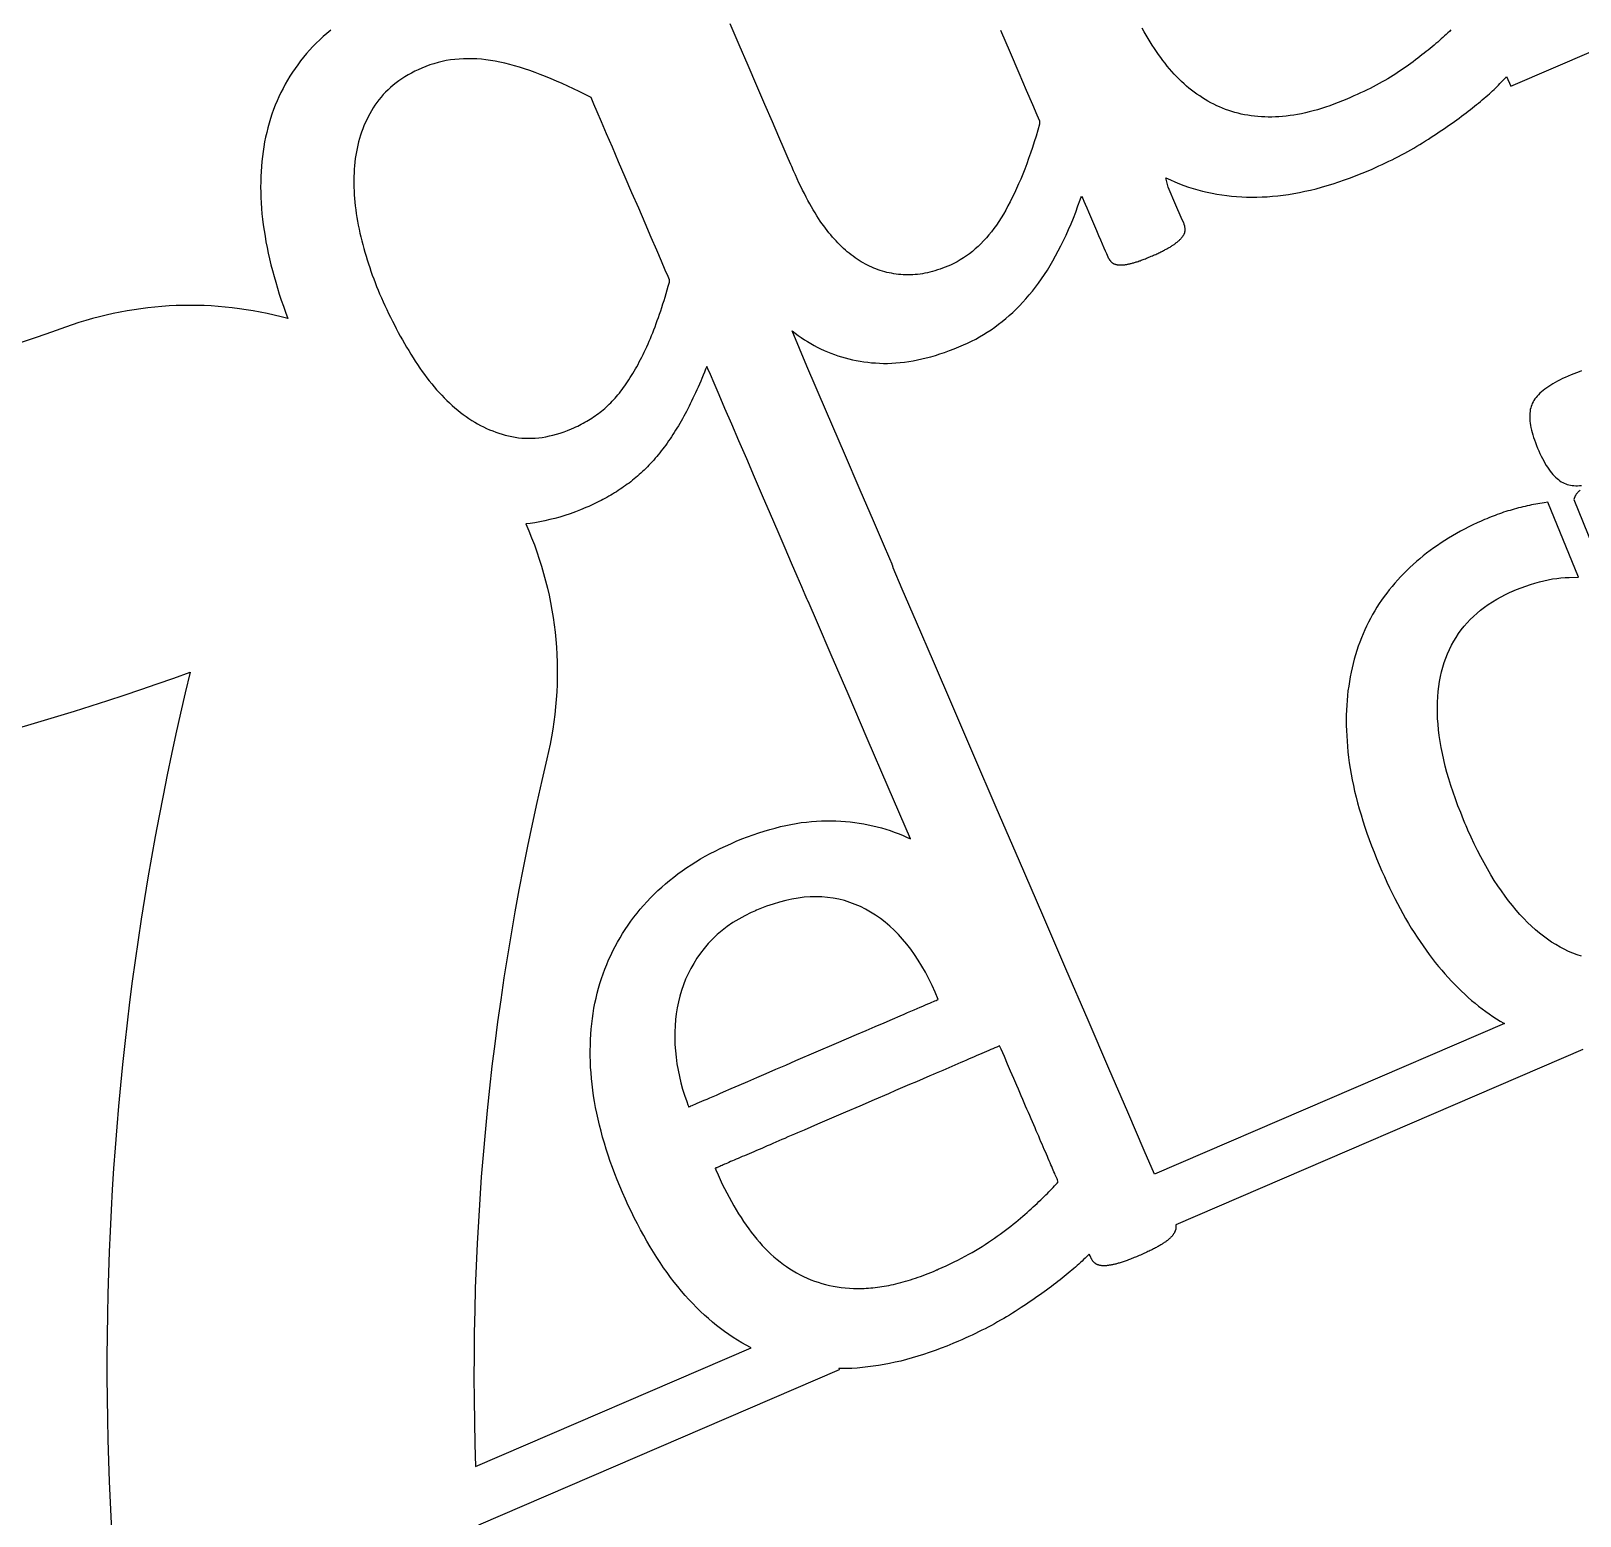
# Model space of a CAD drawing. Header units: millimetres. Extents: x 47 to 159, y 49 to 299.
# Drawn here: x 79.03 to 94.85, y 251.17 to 266.35 of the extents above; entities that cross this region are included whole.
import ezdxf

# ---------------------------------------------------------------- set-up
doc = ezdxf.new("R2010")
doc.units = ezdxf.units.MM

# ---------------------------------------------------------------- blocks, each defined once
blk = doc.blocks.new('angel 01')
for points in [[(-10.791, 249.609, 0.135734), (-52.014, 225.207, 0.13103), (-57.97, 215.669, 0.288509), (-57.025, 211.107, 0.16256), (-53.173, 209.4, 0.102544), (-42.01, 210.994, 0.114246), (-42.156, 197.425, 0.200233), (-30.308, 175.62, 0.04769), (-21.444, 171.117, 0.009521)], [(-40.574, 217.554), (-40.613, 217.522), (-40.65, 217.49), (-40.686, 217.456), (-40.722, 217.422), (-40.756, 217.388), (-40.789, 217.352), (-40.821, 217.316), (-40.852, 217.279), (-40.881, 217.241), (-40.91, 217.203), (-40.938, 217.164), (-40.965, 217.125), (-40.99, 217.085), (-41.015, 217.044), (-41.038, 217.003), (-41.061, 216.961), (-41.082, 216.919), (-41.103, 216.876), (-41.122, 216.832), (-41.14, 216.788), (-41.157, 216.744), (-41.174, 216.698), (-41.189, 216.652), (-41.203, 216.606), (-41.216, 216.559), (-41.228, 216.511), (-41.239, 216.463), (-41.249, 216.414), (-41.257, 216.365), (-41.265, 216.315), (-41.272, 216.265), (-41.277, 216.214), (-41.282, 216.163), (-41.286, 216.111), (-41.288, 216.059), (-41.289, 216.006), (-41.29, 215.953), (-41.289, 215.899), (-41.287, 215.845), (-41.285, 215.79), (-41.281, 215.735), (-41.276, 215.679), (-41.27, 215.623), (-41.263, 215.567), (-41.255, 215.509), (-41.245, 215.452), (-41.235, 215.394), (-41.224, 215.336), (-41.212, 215.277), (-41.199, 215.218), (-41.185, 215.159), (-41.17, 215.1), (-41.153, 215.04), (-41.136, 214.98), (-41.118, 214.919), (-41.099, 214.858), (-41.079, 214.797), (-41.057, 214.735), (-41.035, 214.673), (-41.012, 214.611), (-41.011, 214.608, 0.155205), (-43.283, 214.521, -0.101803), (-52.868, 213.139, -0.144311)], [(-27.784, 207.141), (-31.942, 205.349), (-31.941, 205.346), (-31.941, 205.342), (-31.94, 205.338), (-31.94, 205.333), (-31.94, 205.329), (-31.94, 205.325), (-31.94, 205.321), (-31.94, 205.317), (-31.941, 205.313), (-31.941, 205.309), (-31.942, 205.305), (-31.943, 205.301), (-31.944, 205.297), (-31.945, 205.293), (-31.947, 205.289), (-31.948, 205.285), (-31.95, 205.281), (-31.952, 205.276), (-31.954, 205.272), (-31.956, 205.268), (-31.958, 205.264), (-31.961, 205.26), (-31.964, 205.256), (-31.967, 205.251), (-31.97, 205.247), (-31.973, 205.243), (-31.976, 205.239), (-31.98, 205.234), (-31.984, 205.23), (-31.988, 205.226), (-31.992, 205.221), (-31.996, 205.217), (-32, 205.213), (-32.005, 205.208), (-32.01, 205.204), (-32.015, 205.199), (-32.021, 205.195), (-32.027, 205.19), (-32.033, 205.185), (-32.039, 205.181), (-32.045, 205.176), (-32.052, 205.171), (-32.059, 205.167), (-32.066, 205.162), (-32.073, 205.157), (-32.081, 205.152), (-32.088, 205.147), (-32.096, 205.143), (-32.105, 205.138), (-32.113, 205.133), (-32.122, 205.128), (-32.131, 205.123), (-32.14, 205.118), (-32.15, 205.112), (-32.16, 205.107), (-32.17, 205.102), (-32.181, 205.097), (-32.192, 205.091), (-32.203, 205.086), (-32.214, 205.08), (-32.226, 205.075), (-32.238, 205.069), (-32.25, 205.063), (-32.263, 205.058), (-32.276, 205.052), (-32.289, 205.046), (-32.302, 205.04), (-32.316, 205.034), (-32.329, 205.029), (-32.342, 205.023), (-32.355, 205.018), (-32.367, 205.013), (-32.379, 205.008), (-32.391, 205.003), (-32.403, 204.998), (-32.415, 204.994), (-32.426, 204.99), (-32.438, 204.985), (-32.449, 204.981), (-32.46, 204.978), (-32.47, 204.974), (-32.481, 204.97), (-32.491, 204.967), (-32.501, 204.964), (-32.51, 204.961), (-32.52, 204.958), (-32.529, 204.955), (-32.539, 204.953), (-32.548, 204.95), (-32.556, 204.948), (-32.565, 204.946), (-32.574, 204.944), (-32.582, 204.942), (-32.59, 204.94), (-32.598, 204.938), (-32.606, 204.937), (-32.614, 204.936), (-32.621, 204.935), (-32.629, 204.933), (-32.636, 204.933), (-32.643, 204.932), (-32.65, 204.931), (-32.656, 204.931), (-32.663, 204.93), (-32.669, 204.93), (-32.675, 204.93), (-32.681, 204.93), (-32.687, 204.931), (-32.693, 204.931), (-32.699, 204.931), (-32.704, 204.932), (-32.709, 204.933), (-32.714, 204.933), (-32.719, 204.934), (-32.724, 204.935), (-32.729, 204.937), (-32.733, 204.938), (-32.737, 204.939), (-32.741, 204.941), (-32.745, 204.942), (-32.749, 204.944), (-32.753, 204.946), (-32.756, 204.948), (-32.759, 204.95), (-32.763, 204.953), (-32.766, 204.955), (-32.769, 204.957), (-32.772, 204.96), (-32.775, 204.963), (-32.778, 204.966), (-32.781, 204.969), (-32.783, 204.972), (-32.786, 204.975), (-32.789, 204.978), (-32.791, 204.982), (-32.794, 204.985), (-32.796, 204.989), (-32.798, 204.993), (-32.8, 204.997), (-32.803, 205.001), (-32.805, 205.005), (-32.807, 205.009), (-32.808, 205.013), (-32.816, 205.03), (-32.826, 205.05), (-32.84, 205.036), (-32.854, 205.022), (-32.869, 205.008), (-32.884, 204.993), (-32.899, 204.978), (-32.916, 204.963), (-32.932, 204.948), (-32.949, 204.933), (-32.967, 204.917), (-32.985, 204.902), (-33.003, 204.886), (-33.022, 204.87), (-33.041, 204.853), (-33.061, 204.837), (-33.082, 204.82), (-33.103, 204.803), (-33.124, 204.786), (-33.146, 204.769), (-33.168, 204.752), (-33.19, 204.735), (-33.213, 204.717), (-33.237, 204.7), (-33.261, 204.682), (-33.285, 204.665), (-33.31, 204.647), (-33.335, 204.629), (-33.361, 204.611), (-33.387, 204.593), (-33.413, 204.575), (-33.44, 204.557), (-33.467, 204.538), (-33.495, 204.52), (-33.523, 204.502), (-33.552, 204.483), (-33.581, 204.464), (-33.61, 204.446), (-33.64, 204.427), (-33.67, 204.409), (-33.7, 204.391), (-33.731, 204.373), (-33.762, 204.356), (-33.794, 204.338), (-33.825, 204.321), (-33.858, 204.304), (-33.89, 204.287), (-33.923, 204.271), (-33.956, 204.254), (-33.989, 204.238), (-34.023, 204.222), (-34.057, 204.206), (-34.092, 204.19), (-34.127, 204.174), (-34.162, 204.159), (-34.219, 204.135), (-34.279, 204.11), (-34.34, 204.087), (-34.4, 204.064), (-34.46, 204.043), (-34.519, 204.024), (-34.577, 204.005), (-34.636, 203.988), (-34.694, 203.972), (-34.751, 203.957), (-34.808, 203.944), (-34.865, 203.932), (-34.921, 203.921), (-34.977, 203.911), (-35.033, 203.903), (-35.088, 203.896), (-35.142, 203.89), (-35.196, 203.885), (-35.25, 203.882), (-35.304, 203.88), (-35.357, 203.879), (-35.384, 203.879), (-35.379, 203.868), (-39.066, 202.28, 0.042167)]]:
    blk.add_lwpolyline(points, format="xyb")
for points in [[(-29.132, 217.558), (-29.147, 217.543), (-29.163, 217.528), (-29.179, 217.513), (-29.196, 217.498), (-29.213, 217.482), (-29.23, 217.466), (-29.248, 217.45), (-29.266, 217.434), (-29.285, 217.418), (-29.304, 217.402), (-29.323, 217.385), (-29.343, 217.369), (-29.363, 217.352), (-29.384, 217.336), (-29.405, 217.319), (-29.427, 217.302), (-29.449, 217.285), (-29.471, 217.268), (-29.494, 217.251), (-29.517, 217.233), (-29.541, 217.216), (-29.565, 217.199), (-29.59, 217.181), (-29.615, 217.163), (-29.64, 217.146), (-29.666, 217.129), (-29.693, 217.111), (-29.72, 217.094), (-29.748, 217.077), (-29.776, 217.06), (-29.805, 217.043), (-29.834, 217.027), (-29.864, 217.01), (-29.894, 216.994), (-29.925, 216.977), (-29.956, 216.961), (-29.988, 216.945), (-30.021, 216.929), (-30.054, 216.914), (-30.088, 216.898), (-30.122, 216.883), (-30.156, 216.867), (-30.194, 216.851), (-30.239, 216.832), (-30.283, 216.815), (-30.326, 216.798), (-30.369, 216.783), (-30.412, 216.768), (-30.454, 216.755), (-30.496, 216.742), (-30.537, 216.73), (-30.578, 216.72), (-30.618, 216.71), (-30.658, 216.702), (-30.697, 216.694), (-30.736, 216.687), (-30.775, 216.682), (-30.813, 216.677), (-30.851, 216.673), (-30.888, 216.67), (-30.925, 216.669), (-30.961, 216.668), (-30.998, 216.668), (-31.033, 216.669), (-31.068, 216.671), (-31.103, 216.673), (-31.138, 216.677), (-31.172, 216.681), (-31.206, 216.686), (-31.24, 216.692), (-31.273, 216.699), (-31.305, 216.707), (-31.338, 216.715), (-31.37, 216.725), (-31.401, 216.735), (-31.433, 216.746), (-31.464, 216.758), (-31.494, 216.771), (-31.524, 216.784), (-31.554, 216.799), (-31.584, 216.814), (-31.613, 216.83), (-31.642, 216.847), (-31.67, 216.864), (-31.698, 216.883), (-31.726, 216.902), (-31.753, 216.921), (-31.78, 216.942), (-31.807, 216.963), (-31.833, 216.985), (-31.858, 217.008), (-31.884, 217.032), (-31.909, 217.056), (-31.934, 217.081), (-31.958, 217.107), (-31.982, 217.133), (-32.005, 217.16), (-32.029, 217.188), (-32.051, 217.217), (-32.074, 217.246), (-32.096, 217.276), (-32.118, 217.307), (-32.14, 217.338), (-32.161, 217.37), (-32.182, 217.403), (-32.203, 217.436), (-32.224, 217.47), (-32.244, 217.505), (-32.265, 217.54), (-32.285, 217.575)], [(-33.733, 217.556), (-33.635, 217.328), (-33.546, 217.121), (-33.469, 216.942), (-33.406, 216.796), (-33.36, 216.69), (-33.333, 216.628), (-33.333, 216.596), (-33.351, 216.534), (-33.369, 216.474), (-33.388, 216.414), (-33.407, 216.356), (-33.426, 216.299), (-33.445, 216.244), (-33.465, 216.189), (-33.485, 216.136), (-33.505, 216.085), (-33.526, 216.034), (-33.547, 215.985), (-33.568, 215.937), (-33.59, 215.891), (-33.612, 215.845), (-33.634, 215.801), (-33.657, 215.759), (-33.679, 215.717), (-33.702, 215.677), (-33.726, 215.638), (-33.75, 215.601), (-33.774, 215.564), (-33.799, 215.529), (-33.825, 215.496), (-33.851, 215.463), (-33.877, 215.432), (-33.905, 215.402), (-33.932, 215.373), (-33.961, 215.346), (-33.99, 215.32), (-34.019, 215.295), (-34.049, 215.271), (-34.08, 215.249), (-34.111, 215.228), (-34.143, 215.208), (-34.175, 215.19), (-34.208, 215.172), (-34.242, 215.156), (-34.272, 215.143), (-34.298, 215.133), (-34.324, 215.123), (-34.35, 215.113), (-34.376, 215.105), (-34.402, 215.097), (-34.428, 215.089), (-34.453, 215.083), (-34.479, 215.077), (-34.504, 215.072), (-34.529, 215.067), (-34.554, 215.064), (-34.579, 215.06), (-34.604, 215.058), (-34.629, 215.056), (-34.653, 215.055), (-34.678, 215.055), (-34.702, 215.055), (-34.727, 215.056), (-34.751, 215.058), (-34.775, 215.06), (-34.798, 215.063), (-34.822, 215.067), (-34.845, 215.071), (-34.869, 215.075), (-34.892, 215.081), (-34.915, 215.086), (-34.937, 215.093), (-34.96, 215.1), (-34.982, 215.107), (-35.005, 215.116), (-35.027, 215.124), (-35.048, 215.134), (-35.07, 215.144), (-35.092, 215.154), (-35.113, 215.166), (-35.134, 215.177), (-35.155, 215.19), (-35.176, 215.203), (-35.196, 215.216), (-35.217, 215.23), (-35.237, 215.245), (-35.257, 215.26), (-35.277, 215.276), (-35.297, 215.292), (-35.317, 215.309), (-35.336, 215.326), (-35.355, 215.344), (-35.375, 215.363), (-35.393, 215.382), (-35.412, 215.402), (-35.431, 215.422), (-35.449, 215.442), (-35.467, 215.464), (-35.485, 215.486), (-35.503, 215.508), (-35.521, 215.531), (-35.538, 215.555), (-35.556, 215.58), (-35.574, 215.605), (-35.592, 215.632), (-35.609, 215.66), (-35.627, 215.689), (-35.645, 215.719), (-35.663, 215.75), (-35.681, 215.782), (-35.699, 215.816), (-35.717, 215.85), (-35.736, 215.885), (-35.754, 215.922), (-35.772, 215.959), (-35.791, 215.997), (-35.809, 216.037), (-35.828, 216.078), (-35.846, 216.119), (-35.865, 216.162), (-35.875, 216.184), (-35.9, 216.243), (-35.941, 216.338), (-35.996, 216.465), (-36.062, 216.619), (-36.138, 216.795), (-36.221, 216.988), (-36.309, 217.193), (-36.401, 217.406), (-36.494, 217.622)], [(-27.798, 208.092), (-27.843, 208.107), (-27.887, 208.124), (-27.931, 208.143), (-27.974, 208.164), (-28.017, 208.187), (-28.06, 208.212), (-28.103, 208.238), (-28.145, 208.267), (-28.186, 208.298), (-28.228, 208.33), (-28.268, 208.364), (-28.309, 208.401), (-28.349, 208.439), (-28.388, 208.479), (-28.427, 208.521), (-28.466, 208.565), (-28.504, 208.611), (-28.542, 208.658), (-28.579, 208.708), (-28.616, 208.76), (-28.653, 208.813), (-28.689, 208.868), (-28.724, 208.926), (-28.759, 208.985), (-28.793, 209.047), (-28.827, 209.11), (-28.861, 209.175), (-28.894, 209.242), (-28.926, 209.311), (-28.958, 209.382), (-28.974, 209.418), (-28.975, 209.421), (-28.976, 209.424), (-28.98, 209.433), (-28.988, 209.452), (-29.003, 209.488), (-29.032, 209.56), (-29.06, 209.63), (-29.086, 209.7), (-29.11, 209.769), (-29.132, 209.837), (-29.153, 209.904), (-29.172, 209.97), (-29.189, 210.035), (-29.205, 210.099), (-29.219, 210.163), (-29.231, 210.225), (-29.241, 210.286), (-29.25, 210.347), (-29.258, 210.406), (-29.263, 210.465), (-29.267, 210.523), (-29.269, 210.579), (-29.27, 210.635), (-29.269, 210.69), (-29.266, 210.744), (-29.261, 210.797), (-29.255, 210.849), (-29.247, 210.9), (-29.238, 210.95), (-29.227, 210.999), (-29.214, 211.047), (-29.199, 211.094), (-29.183, 211.14), (-29.166, 211.184), (-29.146, 211.228), (-29.125, 211.27), (-29.103, 211.311), (-29.079, 211.351), (-29.053, 211.39), (-29.026, 211.427), (-28.997, 211.464), (-28.967, 211.499), (-28.934, 211.533), (-28.901, 211.566), (-28.865, 211.598), (-28.828, 211.629), (-28.79, 211.659), (-28.75, 211.687), (-28.708, 211.715), (-28.664, 211.741), (-28.619, 211.766), (-28.573, 211.79), (-28.525, 211.812), (-28.5, 211.823), (-28.497, 211.825), (-28.495, 211.825), (-28.492, 211.827), (-28.486, 211.829), (-28.462, 211.839), (-28.414, 211.858), (-28.366, 211.876), (-28.32, 211.892), (-28.273, 211.906), (-28.228, 211.919), (-28.183, 211.93), (-28.138, 211.94), (-28.094, 211.948), (-28.05, 211.954), (-28.008, 211.959), (-27.965, 211.962), (-27.923, 211.964), (-27.829, 211.966), (-28.141, 212.733), (-28.18, 212.727), (-28.201, 212.723), (-28.222, 212.72), (-28.244, 212.716), (-28.265, 212.712), (-28.287, 212.708), (-28.309, 212.704), (-28.33, 212.699), (-28.352, 212.694), (-28.374, 212.69), (-28.396, 212.684), (-28.418, 212.679), (-28.44, 212.674), (-28.462, 212.668), (-28.484, 212.662), (-28.505, 212.656), (-28.527, 212.649), (-28.549, 212.643), (-28.571, 212.636), (-28.593, 212.629), (-28.614, 212.621), (-28.636, 212.614), (-28.658, 212.606), (-28.679, 212.598), (-28.701, 212.59), (-28.722, 212.582), (-28.744, 212.573), (-28.765, 212.564), (-28.787, 212.555), (-28.821, 212.54), (-28.864, 212.521), (-28.908, 212.5), (-28.95, 212.479), (-28.992, 212.458), (-29.034, 212.436), (-29.075, 212.413), (-29.115, 212.39), (-29.155, 212.366), (-29.194, 212.342), (-29.232, 212.317), (-29.27, 212.291), (-29.307, 212.265), (-29.344, 212.238), (-29.38, 212.211), (-29.415, 212.183), (-29.45, 212.154), (-29.484, 212.125), (-29.517, 212.096), (-29.55, 212.066), (-29.582, 212.035), (-29.614, 212.003), (-29.645, 211.971), (-29.675, 211.939), (-29.704, 211.906), (-29.733, 211.872), (-29.761, 211.838), (-29.787, 211.804), (-29.813, 211.768), (-29.839, 211.733), (-29.863, 211.696), (-29.887, 211.659), (-29.91, 211.622), (-29.932, 211.584), (-29.953, 211.545), (-29.973, 211.506), (-29.993, 211.467), (-30.011, 211.427), (-30.029, 211.386), (-30.046, 211.345), (-30.063, 211.303), (-30.078, 211.26), (-30.093, 211.217), (-30.107, 211.174), (-30.119, 211.13), (-30.131, 211.085), (-30.142, 211.04), (-30.152, 210.994), (-30.161, 210.947), (-30.169, 210.9), (-30.176, 210.853), (-30.183, 210.805), (-30.188, 210.756), (-30.192, 210.707), (-30.196, 210.657), (-30.198, 210.606), (-30.2, 210.555), (-30.2, 210.503), (-30.2, 210.451), (-30.199, 210.398), (-30.196, 210.345), (-30.193, 210.291), (-30.189, 210.236), (-30.184, 210.181), (-30.178, 210.125), (-30.17, 210.069), (-30.161, 210.012), (-30.152, 209.955), (-30.141, 209.897), (-30.128, 209.838), (-30.115, 209.779), (-30.1, 209.719), (-30.085, 209.659), (-30.068, 209.598), (-30.05, 209.537), (-30.031, 209.475), (-30.01, 209.413), (-29.989, 209.35), (-29.966, 209.286), (-29.942, 209.222), (-29.917, 209.157), (-29.891, 209.092), (-29.863, 209.026), (-29.836, 208.963), (-29.811, 208.906), (-29.785, 208.849), (-29.759, 208.793), (-29.732, 208.738), (-29.705, 208.684), (-29.678, 208.632), (-29.65, 208.58), (-29.622, 208.529), (-29.594, 208.478), (-29.565, 208.429), (-29.536, 208.381), (-29.506, 208.334), (-29.477, 208.287), (-29.447, 208.242), (-29.416, 208.198), (-29.385, 208.154), (-29.354, 208.111), (-29.322, 208.07), (-29.291, 208.029), (-29.258, 207.989), (-29.226, 207.95), (-29.193, 207.912), (-29.16, 207.875), (-29.126, 207.839), (-29.093, 207.804), (-29.059, 207.77), (-29.024, 207.737), (-28.99, 207.704), (-28.955, 207.673), (-28.92, 207.642), (-28.884, 207.613), (-28.849, 207.584), (-28.813, 207.556), (-28.776, 207.529), (-28.74, 207.503), (-28.703, 207.478), (-28.666, 207.454), (-28.628, 207.431), (-28.59, 207.409), (-28.584, 207.406), (-32.16, 205.865), (-32.265, 206.109), (-32.433, 206.499), (-32.626, 206.946), (-32.838, 207.439), (-33.065, 207.965), (-33.3, 208.511), (-33.539, 209.065), (-33.775, 209.614), (-34.004, 210.145), (-34.22, 210.646), (-34.418, 211.105), (-34.591, 211.508), (-34.736, 211.844), (-34.829, 212.06), (-34.829, 212.063), (-34.83, 212.068), (-34.831, 212.072), (-34.832, 212.077), (-34.833, 212.081), (-34.835, 212.085), (-34.836, 212.09), (-34.838, 212.094), (-34.84, 212.098), (-34.863, 212.152), (-34.928, 212.304), (-35.031, 212.542), (-35.165, 212.854), (-35.327, 213.23), (-35.511, 213.657), (-35.712, 214.124), (-35.862, 214.483), (-35.831, 214.459), (-35.8, 214.437), (-35.768, 214.415), (-35.736, 214.393), (-35.704, 214.373), (-35.671, 214.353), (-35.637, 214.335), (-35.604, 214.317), (-35.57, 214.3), (-35.535, 214.283), (-35.5, 214.268), (-35.465, 214.254), (-35.429, 214.241), (-35.393, 214.228), (-35.356, 214.217), (-35.319, 214.206), (-35.282, 214.196), (-35.244, 214.188), (-35.206, 214.18), (-35.167, 214.173), (-35.128, 214.167), (-35.089, 214.162), (-35.049, 214.158), (-35.009, 214.155), (-34.968, 214.152), (-34.927, 214.151), (-34.885, 214.151), (-34.843, 214.152), (-34.801, 214.155), (-34.758, 214.159), (-34.714, 214.164), (-34.67, 214.17), (-34.626, 214.177), (-34.581, 214.186), (-34.536, 214.196), (-34.49, 214.207), (-34.444, 214.219), (-34.398, 214.233), (-34.351, 214.247), (-34.303, 214.263), (-34.255, 214.281), (-34.207, 214.299), (-34.158, 214.319), (-34.11, 214.339), (-34.068, 214.358), (-34.027, 214.378), (-33.986, 214.399), (-33.946, 214.422), (-33.906, 214.445), (-33.867, 214.47), (-33.828, 214.495), (-33.79, 214.522), (-33.752, 214.55), (-33.715, 214.579), (-33.679, 214.609), (-33.643, 214.64), (-33.608, 214.672), (-33.573, 214.706), (-33.539, 214.74), (-33.505, 214.776), (-33.472, 214.812), (-33.439, 214.85), (-33.407, 214.889), (-33.376, 214.929), (-33.344, 214.971), (-33.314, 215.014), (-33.284, 215.058), (-33.254, 215.104), (-33.225, 215.151), (-33.197, 215.2), (-33.169, 215.249), (-33.142, 215.3), (-33.115, 215.353), (-33.088, 215.407), (-33.063, 215.462), (-33.037, 215.519), (-33.012, 215.577), (-32.988, 215.636), (-32.964, 215.697), (-32.941, 215.759), (-32.918, 215.822), (-32.904, 215.861), (-32.9, 215.852), (-32.893, 215.835), (-32.882, 215.809), (-32.868, 215.777), (-32.852, 215.74), (-32.834, 215.698), (-32.814, 215.652), (-32.794, 215.605), (-32.773, 215.556), (-32.752, 215.507), (-32.731, 215.459), (-32.711, 215.413), (-32.693, 215.371), (-32.677, 215.333), (-32.663, 215.3), (-32.651, 215.274), (-32.643, 215.255), (-32.639, 215.245), (-32.637, 215.242), (-32.635, 215.237), (-32.633, 215.233), (-32.631, 215.229), (-32.629, 215.225), (-32.627, 215.221), (-32.625, 215.218), (-32.623, 215.214), (-32.62, 215.211), (-32.618, 215.207), (-32.615, 215.204), (-32.613, 215.201), (-32.61, 215.198), (-32.608, 215.195), (-32.605, 215.192), (-32.602, 215.189), (-32.6, 215.186), (-32.597, 215.184), (-32.594, 215.181), (-32.591, 215.179), (-32.588, 215.177), (-32.584, 215.175), (-32.581, 215.173), (-32.578, 215.171), (-32.574, 215.169), (-32.57, 215.168), (-32.566, 215.166), (-32.562, 215.165), (-32.558, 215.163), (-32.553, 215.162), (-32.549, 215.161), (-32.544, 215.16), (-32.54, 215.159), (-32.535, 215.159), (-32.529, 215.158), (-32.524, 215.158), (-32.519, 215.157), (-32.513, 215.157), (-32.508, 215.157), (-32.502, 215.157), (-32.496, 215.157), (-32.49, 215.157), (-32.484, 215.157), (-32.477, 215.158), (-32.471, 215.159), (-32.464, 215.159), (-32.457, 215.16), (-32.45, 215.161), (-32.443, 215.162), (-32.436, 215.164), (-32.429, 215.165), (-32.421, 215.167), (-32.413, 215.168), (-32.405, 215.17), (-32.397, 215.172), (-32.389, 215.174), (-32.381, 215.177), (-32.372, 215.179), (-32.364, 215.182), (-32.355, 215.184), (-32.345, 215.187), (-32.336, 215.19), (-32.326, 215.193), (-32.317, 215.197), (-32.307, 215.2), (-32.296, 215.204), (-32.286, 215.208), (-32.275, 215.212), (-32.264, 215.216), (-32.253, 215.22), (-32.241, 215.225), (-32.23, 215.23), (-32.218, 215.235), (-32.206, 215.24), (-32.194, 215.245), (-32.181, 215.25), (-32.17, 215.255), (-32.158, 215.26), (-32.147, 215.265), (-32.137, 215.27), (-32.126, 215.275), (-32.116, 215.28), (-32.105, 215.284), (-32.095, 215.289), (-32.086, 215.294), (-32.076, 215.299), (-32.067, 215.303), (-32.058, 215.308), (-32.049, 215.313), (-32.04, 215.317), (-32.032, 215.322), (-32.023, 215.327), (-32.015, 215.331), (-32.008, 215.336), (-32, 215.34), (-31.993, 215.345), (-31.985, 215.349), (-31.978, 215.354), (-31.972, 215.358), (-31.965, 215.363), (-31.958, 215.367), (-31.952, 215.372), (-31.946, 215.376), (-31.94, 215.381), (-31.934, 215.385), (-31.929, 215.39), (-31.923, 215.394), (-31.918, 215.398), (-31.913, 215.403), (-31.908, 215.407), (-31.904, 215.411), (-31.899, 215.416), (-31.895, 215.42), (-31.891, 215.425), (-31.887, 215.429), (-31.883, 215.433), (-31.88, 215.437), (-31.877, 215.442), (-31.873, 215.446), (-31.87, 215.45), (-31.868, 215.454), (-31.865, 215.458), (-31.862, 215.462), (-31.86, 215.466), (-31.858, 215.47), (-31.856, 215.474), (-31.854, 215.478), (-31.853, 215.482), (-31.851, 215.486), (-31.85, 215.49), (-31.849, 215.494), (-31.848, 215.498), (-31.847, 215.502), (-31.847, 215.506), (-31.847, 215.51), (-31.846, 215.514), (-31.846, 215.518), (-31.846, 215.522), (-31.846, 215.526), (-31.847, 215.53), (-31.847, 215.534), (-31.848, 215.538), (-31.848, 215.542), (-31.849, 215.546), (-31.85, 215.55), (-31.851, 215.555), (-31.852, 215.559), (-31.854, 215.563), (-31.855, 215.567), (-31.857, 215.572), (-31.858, 215.576), (-31.861, 215.582), (-31.886, 215.641), (-31.941, 215.767), (-32.021, 215.953), (-32.042, 216.047), (-31.997, 216.026), (-31.951, 216.006), (-31.905, 215.987), (-31.859, 215.969), (-31.812, 215.953), (-31.764, 215.938), (-31.717, 215.924), (-31.669, 215.911), (-31.62, 215.899), (-31.571, 215.889), (-31.522, 215.88), (-31.472, 215.872), (-31.422, 215.865), (-31.372, 215.86), (-31.321, 215.855), (-31.269, 215.852), (-31.218, 215.85), (-31.166, 215.849), (-31.113, 215.85), (-31.06, 215.852), (-31.007, 215.854), (-30.953, 215.859), (-30.899, 215.864), (-30.845, 215.87), (-30.79, 215.878), (-30.735, 215.887), (-30.679, 215.898), (-30.623, 215.909), (-30.566, 215.922), (-30.509, 215.936), (-30.452, 215.952), (-30.394, 215.968), (-30.336, 215.986), (-30.278, 216.005), (-30.218, 216.025), (-30.159, 216.047), (-30.099, 216.07), (-30.039, 216.094), (-29.978, 216.119), (-29.936, 216.137), (-29.901, 216.153), (-29.867, 216.168), (-29.833, 216.184), (-29.799, 216.2), (-29.766, 216.216), (-29.733, 216.232), (-29.7, 216.249), (-29.668, 216.265), (-29.636, 216.282), (-29.604, 216.299), (-29.572, 216.317), (-29.541, 216.334), (-29.511, 216.351), (-29.48, 216.369), (-29.45, 216.387), (-29.421, 216.405), (-29.391, 216.424), (-29.362, 216.442), (-29.334, 216.461), (-29.305, 216.479), (-29.278, 216.497), (-29.25, 216.516), (-29.223, 216.534), (-29.197, 216.552), (-29.171, 216.57), (-29.145, 216.588), (-29.12, 216.605), (-29.095, 216.623), (-29.07, 216.641), (-29.046, 216.658), (-29.023, 216.676), (-29, 216.693), (-28.977, 216.71), (-28.955, 216.727), (-28.933, 216.744), (-28.911, 216.761), (-28.89, 216.778), (-28.87, 216.795), (-28.849, 216.811), (-28.83, 216.828), (-28.811, 216.844), (-28.792, 216.86), (-28.774, 216.875), (-28.756, 216.891), (-28.739, 216.906), (-28.722, 216.922), (-28.706, 216.937), (-28.69, 216.951), (-28.674, 216.966), (-28.659, 216.98), (-28.645, 216.995), (-28.631, 217.009), (-28.617, 217.023), (-28.604, 217.037), (-28.592, 217.05), (-28.58, 217.063), (-28.568, 217.076), (-28.563, 217.083), (-28.519, 216.982), (-24.281, 218.808)], [(-27.797, 214.073), (-27.823, 214.064), (-27.85, 214.055), (-27.877, 214.044), (-27.905, 214.033), (-27.934, 214.021), (-27.963, 214.008), (-27.991, 213.995), (-28.017, 213.982), (-28.043, 213.969), (-28.067, 213.956), (-28.09, 213.942), (-28.112, 213.929), (-28.133, 213.915), (-28.153, 213.902), (-28.172, 213.888), (-28.19, 213.874), (-28.207, 213.86), (-28.222, 213.845), (-28.236, 213.831), (-28.25, 213.816), (-28.262, 213.802), (-28.273, 213.787), (-28.283, 213.772), (-28.292, 213.757), (-28.3, 213.742), (-28.306, 213.727), (-28.312, 213.711), (-28.317, 213.695), (-28.321, 213.678), (-28.323, 213.66), (-28.326, 213.641), (-28.327, 213.622), (-28.327, 213.602), (-28.326, 213.582), (-28.325, 213.561), (-28.322, 213.539), (-28.319, 213.517), (-28.314, 213.494), (-28.309, 213.47), (-28.303, 213.445), (-28.296, 213.42), (-28.288, 213.395), (-28.279, 213.368), (-28.269, 213.341), (-28.258, 213.313), (-28.247, 213.285), (-28.234, 213.257), (-28.222, 213.229), (-28.209, 213.203), (-28.197, 213.178), (-28.184, 213.154), (-28.171, 213.131), (-28.158, 213.109), (-28.144, 213.089), (-28.131, 213.069), (-28.117, 213.05), (-28.104, 213.033), (-28.09, 213.017), (-28.076, 213.002), (-28.062, 212.988), (-28.048, 212.975), (-28.033, 212.963), (-28.019, 212.952), (-28.004, 212.942), (-27.989, 212.934), (-27.974, 212.926), (-27.959, 212.92), (-27.944, 212.914), (-27.928, 212.91), (-27.911, 212.906), (-27.894, 212.904), (-27.876, 212.902), (-27.857, 212.901), (-27.838, 212.901), (-27.818, 212.902), (-27.797, 212.903)], [(-27.81, 212.857), (-27.814, 212.853), (-27.819, 212.849), (-27.823, 212.845), (-27.827, 212.841), (-27.831, 212.837), (-27.835, 212.833), (-27.838, 212.829), (-27.842, 212.825), (-27.845, 212.821), (-27.848, 212.817), (-27.851, 212.813), (-27.854, 212.809), (-27.856, 212.805), (-27.859, 212.801), (-27.861, 212.797), (-27.863, 212.793), (-27.865, 212.789), (-27.867, 212.785), (-27.868, 212.781), (-27.877, 212.759), (-27.547, 211.947)]]:
    blk.add_lwpolyline(points)
for points in [[(-37.915, 216.866), (-37.976, 216.898), (-38.035, 216.928), (-38.095, 216.957), (-38.153, 216.984), (-38.21, 217.011), (-38.267, 217.036), (-38.323, 217.059), (-38.379, 217.082), (-38.433, 217.103), (-38.487, 217.123), (-38.541, 217.142), (-38.593, 217.159), (-38.645, 217.176), (-38.696, 217.191), (-38.746, 217.204), (-38.796, 217.217), (-38.845, 217.228), (-38.893, 217.238), (-38.941, 217.246), (-38.988, 217.253), (-39.035, 217.258), (-39.081, 217.262), (-39.127, 217.264), (-39.172, 217.264), (-39.217, 217.263), (-39.262, 217.261), (-39.306, 217.257), (-39.349, 217.251), (-39.393, 217.244), (-39.435, 217.235), (-39.478, 217.225), (-39.519, 217.213), (-39.561, 217.2), (-39.602, 217.185), (-39.642, 217.168), (-39.679, 217.152), (-39.715, 217.135), (-39.75, 217.117), (-39.783, 217.098), (-39.816, 217.079), (-39.847, 217.059), (-39.878, 217.038), (-39.907, 217.016), (-39.935, 216.994), (-39.962, 216.971), (-39.988, 216.947), (-40.013, 216.923), (-40.037, 216.898), (-40.06, 216.872), (-40.082, 216.845), (-40.103, 216.818), (-40.122, 216.789), (-40.141, 216.761), (-40.158, 216.731), (-40.175, 216.701), (-40.191, 216.671), (-40.206, 216.641), (-40.221, 216.61), (-40.234, 216.578), (-40.247, 216.547), (-40.259, 216.514), (-40.27, 216.482), (-40.28, 216.449), (-40.289, 216.416), (-40.297, 216.382), (-40.305, 216.348), (-40.312, 216.313), (-40.318, 216.278), (-40.323, 216.243), (-40.327, 216.207), (-40.331, 216.171), (-40.334, 216.135), (-40.336, 216.098), (-40.337, 216.061), (-40.338, 216.024), (-40.338, 215.987), (-40.337, 215.95), (-40.336, 215.912), (-40.334, 215.874), (-40.331, 215.836), (-40.328, 215.798), (-40.324, 215.759), (-40.319, 215.72), (-40.313, 215.681), (-40.307, 215.642), (-40.3, 215.603), (-40.293, 215.563), (-40.284, 215.523), (-40.276, 215.483), (-40.266, 215.444), (-40.257, 215.404), (-40.247, 215.365), (-40.236, 215.325), (-40.225, 215.286), (-40.213, 215.247), (-40.201, 215.208), (-40.189, 215.169), (-40.176, 215.13), (-40.163, 215.092), (-40.149, 215.053), (-40.135, 215.015), (-40.12, 214.976), (-40.105, 214.938), (-40.09, 214.9), (-40.074, 214.862), (-40.056, 214.822), (-40.038, 214.781), (-40.02, 214.741), (-40.001, 214.701), (-39.982, 214.662), (-39.963, 214.622), (-39.944, 214.583), (-39.924, 214.545), (-39.904, 214.506), (-39.884, 214.468), (-39.863, 214.43), (-39.842, 214.392), (-39.821, 214.355), (-39.799, 214.318), (-39.777, 214.281), (-39.755, 214.245), (-39.733, 214.209), (-39.71, 214.173), (-39.687, 214.138), (-39.664, 214.103), (-39.64, 214.069), (-39.616, 214.036), (-39.592, 214.004), (-39.567, 213.972), (-39.542, 213.942), (-39.517, 213.911), (-39.492, 213.882), (-39.466, 213.853), (-39.44, 213.825), (-39.414, 213.798), (-39.387, 213.772), (-39.36, 213.746), (-39.333, 213.721), (-39.305, 213.697), (-39.277, 213.673), (-39.249, 213.65), (-39.22, 213.629), (-39.192, 213.608), (-39.162, 213.588), (-39.133, 213.568), (-39.103, 213.55), (-39.073, 213.533), (-39.043, 213.516), (-39.013, 213.501), (-38.982, 213.486), (-38.951, 213.473), (-38.919, 213.46), (-38.888, 213.448), (-38.856, 213.437), (-38.823, 213.427), (-38.791, 213.418), (-38.758, 213.41), (-38.725, 213.402), (-38.691, 213.396), (-38.657, 213.391), (-38.623, 213.388), (-38.589, 213.386), (-38.554, 213.385), (-38.519, 213.386), (-38.484, 213.387), (-38.449, 213.391), (-38.413, 213.395), (-38.377, 213.401), (-38.34, 213.409), (-38.304, 213.417), (-38.266, 213.428), (-38.229, 213.439), (-38.191, 213.452), (-38.154, 213.466), (-38.115, 213.481), (-38.09, 213.492), (-38.07, 213.501), (-38.051, 213.51), (-38.032, 213.519), (-38.014, 213.529), (-37.995, 213.539), (-37.977, 213.549), (-37.959, 213.559), (-37.941, 213.57), (-37.924, 213.581), (-37.906, 213.592), (-37.889, 213.603), (-37.872, 213.615), (-37.856, 213.627), (-37.839, 213.639), (-37.823, 213.651), (-37.807, 213.664), (-37.791, 213.677), (-37.775, 213.691), (-37.76, 213.704), (-37.744, 213.719), (-37.729, 213.733), (-37.714, 213.748), (-37.699, 213.764), (-37.684, 213.78), (-37.669, 213.796), (-37.654, 213.813), (-37.64, 213.83), (-37.625, 213.848), (-37.611, 213.866), (-37.597, 213.884), (-37.583, 213.903), (-37.569, 213.923), (-37.555, 213.943), (-37.541, 213.963), (-37.528, 213.983), (-37.514, 214.005), (-37.501, 214.026), (-37.487, 214.048), (-37.474, 214.071), (-37.461, 214.094), (-37.448, 214.117), (-37.435, 214.141), (-37.422, 214.165), (-37.409, 214.19), (-37.396, 214.215), (-37.383, 214.241), (-37.371, 214.267), (-37.358, 214.294), (-37.346, 214.321), (-37.333, 214.349), (-37.321, 214.377), (-37.309, 214.406), (-37.297, 214.435), (-37.285, 214.464), (-37.273, 214.495), (-37.261, 214.525), (-37.249, 214.557), (-37.238, 214.589), (-37.226, 214.621), (-37.214, 214.655), (-37.203, 214.688), (-37.192, 214.723), (-37.181, 214.758), (-37.169, 214.793), (-37.158, 214.829), (-37.147, 214.866), (-37.137, 214.903), (-37.126, 214.941), (-37.115, 214.979), (-37.112, 215.003), (-37.128, 215.038), (-37.156, 215.103), (-37.195, 215.195), (-37.244, 215.308), (-37.3, 215.438), (-37.362, 215.582), (-37.428, 215.736), (-37.497, 215.895), (-37.565, 216.054), (-37.633, 216.21), (-37.697, 216.359), (-37.756, 216.497), (-37.809, 216.619), (-37.853, 216.721), (-37.886, 216.799), (-37.908, 216.849)], [(-34.369, 207.652), (-34.4, 207.725), (-34.432, 207.795), (-34.465, 207.863), (-34.499, 207.929), (-34.535, 207.992), (-34.572, 208.052), (-34.61, 208.11), (-34.649, 208.165), (-34.69, 208.217), (-34.732, 208.267), (-34.775, 208.315), (-34.819, 208.359), (-34.864, 208.401), (-34.911, 208.441), (-34.959, 208.478), (-35.008, 208.512), (-35.059, 208.544), (-35.111, 208.573), (-35.163, 208.6), (-35.217, 208.623), (-35.272, 208.643), (-35.327, 208.661), (-35.383, 208.675), (-35.44, 208.686), (-35.498, 208.694), (-35.557, 208.699), (-35.616, 208.7), (-35.677, 208.699), (-35.738, 208.695), (-35.8, 208.687), (-35.863, 208.677), (-35.926, 208.663), (-35.991, 208.646), (-36.056, 208.626), (-36.123, 208.604), (-36.19, 208.578), (-36.224, 208.563), (-36.228, 208.562), (-36.23, 208.56), (-36.235, 208.559), (-36.243, 208.555), (-36.278, 208.539), (-36.343, 208.507), (-36.406, 208.472), (-36.466, 208.436), (-36.523, 208.397), (-36.576, 208.356), (-36.626, 208.314), (-36.674, 208.269), (-36.718, 208.222), (-36.759, 208.173), (-36.797, 208.123), (-36.833, 208.072), (-36.866, 208.02), (-36.897, 207.967), (-36.924, 207.913), (-36.949, 207.858), (-36.972, 207.802), (-36.991, 207.744), (-37.009, 207.686), (-37.023, 207.627), (-37.035, 207.567), (-37.045, 207.506), (-37.052, 207.445), (-37.057, 207.382), (-37.06, 207.319), (-37.06, 207.255), (-37.058, 207.191), (-37.053, 207.125), (-37.046, 207.06), (-37.037, 206.994), (-37.026, 206.929), (-37.012, 206.864), (-36.997, 206.8), (-36.979, 206.736), (-36.96, 206.672), (-36.938, 206.608), (-36.926, 206.576), (-36.92, 206.56), (-36.919, 206.556), (-36.918, 206.554), (-36.918, 206.553), (-36.916, 206.554), (-36.911, 206.556), (-36.904, 206.559), (-36.894, 206.564), (-36.882, 206.569), (-36.867, 206.575), (-36.85, 206.583), (-36.83, 206.591), (-36.808, 206.601), (-36.784, 206.611), (-36.758, 206.622), (-36.73, 206.634), (-36.7, 206.647), (-36.669, 206.661), (-36.635, 206.675), (-36.6, 206.69), (-36.563, 206.706), (-36.485, 206.74), (-36.402, 206.776), (-36.314, 206.814), (-36.221, 206.854), (-36.125, 206.895), (-36.026, 206.938), (-35.925, 206.981), (-35.822, 207.026), (-35.406, 207.205), (-35.304, 207.249), (-35.204, 207.292), (-35.106, 207.334), (-35.012, 207.374), (-34.922, 207.413), (-34.836, 207.45), (-34.756, 207.485), (-34.718, 207.501), (-34.681, 207.517), (-34.647, 207.532), (-34.613, 207.546), (-34.582, 207.56), (-34.552, 207.573), (-34.525, 207.584), (-34.499, 207.596), (-34.475, 207.606), (-34.454, 207.615), (-34.435, 207.623), (-34.418, 207.631), (-34.403, 207.637), (-34.391, 207.642), (-34.381, 207.646), (-34.375, 207.649), (-34.37, 207.651), (-34.369, 207.652)], [(-33.142, 205.787), (-33.146, 205.796), (-33.15, 205.807), (-33.155, 205.818), (-33.161, 205.831), (-33.166, 205.844), (-33.173, 205.858), (-33.179, 205.873), (-33.186, 205.889), (-33.193, 205.906), (-33.201, 205.924), (-33.209, 205.943), (-33.217, 205.962), (-33.226, 205.982), (-33.235, 206.003), (-33.244, 206.025), (-33.254, 206.047), (-33.264, 206.071), (-33.274, 206.095), (-33.285, 206.119), (-33.296, 206.145), (-33.307, 206.171), (-33.319, 206.197), (-33.33, 206.225), (-33.342, 206.253), (-33.355, 206.281), (-33.367, 206.31), (-33.38, 206.34), (-33.393, 206.37), (-33.406, 206.401), (-33.42, 206.432), (-33.434, 206.464), (-33.448, 206.496), (-33.462, 206.529), (-33.476, 206.562), (-33.49, 206.596), (-33.505, 206.63), (-33.52, 206.665), (-33.535, 206.7), (-33.55, 206.735), (-33.566, 206.771), (-33.597, 206.843), (-33.629, 206.917), (-33.661, 206.991), (-33.693, 207.067), (-33.726, 207.143), (-33.735, 207.163), (-33.739, 207.172), (-33.741, 207.177), (-33.742, 207.177), (-33.751, 207.173), (-33.77, 207.165), (-33.79, 207.156), (-33.81, 207.148), (-33.831, 207.139), (-33.853, 207.129), (-33.876, 207.119), (-33.899, 207.109), (-33.923, 207.099), (-33.948, 207.088), (-33.973, 207.077), (-34, 207.066), (-34.026, 207.055), (-34.053, 207.043), (-34.081, 207.031), (-34.11, 207.019), (-34.139, 207.006), (-34.168, 206.993), (-34.198, 206.98), (-34.229, 206.967), (-34.26, 206.954), (-34.291, 206.94), (-34.323, 206.927), (-34.355, 206.913), (-34.388, 206.899), (-34.421, 206.885), (-34.454, 206.87), (-34.522, 206.841), (-34.591, 206.811), (-34.661, 206.781), (-34.732, 206.751), (-34.804, 206.72), (-34.876, 206.688), (-35.022, 206.626), (-35.168, 206.562), (-35.315, 206.499), (-35.387, 206.468), (-35.459, 206.437), (-35.53, 206.406), (-35.601, 206.376), (-35.67, 206.346), (-35.738, 206.317), (-35.805, 206.288), (-35.838, 206.274), (-35.871, 206.26), (-35.903, 206.246), (-35.935, 206.232), (-35.966, 206.219), (-35.997, 206.206), (-36.027, 206.192), (-36.057, 206.18), (-36.086, 206.167), (-36.115, 206.155), (-36.143, 206.142), (-36.171, 206.13), (-36.198, 206.119), (-36.225, 206.107), (-36.251, 206.096), (-36.276, 206.085), (-36.3, 206.075), (-36.324, 206.064), (-36.348, 206.054), (-36.37, 206.045), (-36.392, 206.035), (-36.413, 206.026), (-36.433, 206.018), (-36.452, 206.009), (-36.471, 206.001), (-36.489, 205.994), (-36.506, 205.986), (-36.522, 205.979), (-36.537, 205.973), (-36.551, 205.967), (-36.565, 205.961), (-36.577, 205.955), (-36.589, 205.95), (-36.599, 205.946), (-36.609, 205.942), (-36.617, 205.938), (-36.625, 205.935), (-36.631, 205.932), (-36.637, 205.93), (-36.641, 205.928), (-36.644, 205.927), (-36.646, 205.926), (-36.647, 205.925), (-36.647, 205.925), (-36.646, 205.924), (-36.645, 205.921), (-36.64, 205.909), (-36.618, 205.86), (-36.596, 205.812), (-36.574, 205.765), (-36.551, 205.719), (-36.528, 205.674), (-36.505, 205.63), (-36.481, 205.586), (-36.457, 205.544), (-36.432, 205.502), (-36.407, 205.462), (-36.382, 205.422), (-36.356, 205.383), (-36.331, 205.345), (-36.304, 205.308), (-36.278, 205.272), (-36.25, 205.237), (-36.223, 205.203), (-36.195, 205.17), (-36.166, 205.138), (-36.137, 205.107), (-36.107, 205.077), (-36.077, 205.048), (-36.046, 205.021), (-36.014, 204.994), (-35.983, 204.969), (-35.95, 204.944), (-35.917, 204.921), (-35.884, 204.899), (-35.85, 204.877), (-35.815, 204.857), (-35.78, 204.838), (-35.744, 204.82), (-35.708, 204.804), (-35.671, 204.788), (-35.634, 204.774), (-35.596, 204.761), (-35.558, 204.749), (-35.519, 204.738), (-35.48, 204.729), (-35.44, 204.721), (-35.4, 204.714), (-35.359, 204.708), (-35.318, 204.704), (-35.276, 204.701), (-35.233, 204.698), (-35.19, 204.698), (-35.147, 204.698), (-35.125, 204.699), (-35.103, 204.7), (-35.08, 204.701), (-35.058, 204.703), (-35.035, 204.705), (-35.012, 204.708), (-34.99, 204.71), (-34.966, 204.714), (-34.943, 204.717), (-34.92, 204.721), (-34.896, 204.725), (-34.872, 204.73), (-34.849, 204.735), (-34.825, 204.74), (-34.8, 204.746), (-34.776, 204.752), (-34.751, 204.758), (-34.727, 204.765), (-34.702, 204.772), (-34.677, 204.779), (-34.652, 204.787), (-34.626, 204.795), (-34.601, 204.804), (-34.575, 204.813), (-34.55, 204.822), (-34.524, 204.832), (-34.497, 204.841), (-34.471, 204.852), (-34.445, 204.862), (-34.418, 204.873), (-34.391, 204.885), (-34.388, 204.886), (-34.385, 204.887), (-34.38, 204.89), (-34.369, 204.894), (-34.328, 204.913), (-34.287, 204.931), (-34.247, 204.95), (-34.207, 204.969), (-34.169, 204.988), (-34.131, 205.008), (-34.094, 205.027), (-34.057, 205.047), (-34.022, 205.067), (-33.987, 205.087), (-33.953, 205.108), (-33.92, 205.128), (-33.888, 205.149), (-33.856, 205.17), (-33.825, 205.191), (-33.795, 205.212), (-33.766, 205.233), (-33.737, 205.254), (-33.709, 205.275), (-33.681, 205.295), (-33.654, 205.316), (-33.628, 205.336), (-33.602, 205.356), (-33.577, 205.376), (-33.553, 205.396), (-33.529, 205.416), (-33.505, 205.436), (-33.483, 205.455), (-33.461, 205.475), (-33.439, 205.494), (-33.418, 205.513), (-33.398, 205.532), (-33.378, 205.55), (-33.359, 205.568), (-33.34, 205.586), (-33.322, 205.604), (-33.304, 205.621), (-33.287, 205.638), (-33.27, 205.654), (-33.254, 205.67), (-33.238, 205.686), (-33.223, 205.701), (-33.208, 205.717), (-33.194, 205.731), (-33.18, 205.746), (-33.167, 205.76), (-33.154, 205.774), (-33.142, 205.787)]]:
    blk.add_lwpolyline(points, close=True)
blk.add_lwpolyline([(-38.581, 212.511, -0.165182), (-38.366, 210.109, 0.068032), (-39.094, 202.878), (-36.278, 204.091), (-36.287, 204.095), (-36.332, 204.119), (-36.376, 204.144), (-36.42, 204.17), (-36.464, 204.198), (-36.507, 204.227), (-36.55, 204.257), (-36.592, 204.288), (-36.634, 204.321), (-36.675, 204.355), (-36.716, 204.39), (-36.757, 204.426), (-36.797, 204.464), (-36.836, 204.503), (-36.876, 204.543), (-36.915, 204.585), (-36.953, 204.627), (-36.991, 204.671), (-37.028, 204.717), (-37.065, 204.763), (-37.102, 204.811), (-37.138, 204.86), (-37.174, 204.91), (-37.209, 204.962), (-37.243, 205.015), (-37.277, 205.069), (-37.311, 205.124), (-37.344, 205.181), (-37.377, 205.239), (-37.409, 205.298), (-37.441, 205.358), (-37.473, 205.42), (-37.503, 205.482), (-37.534, 205.546), (-37.564, 205.612), (-37.593, 205.678), (-37.621, 205.743), (-37.647, 205.807), (-37.672, 205.87), (-37.696, 205.934), (-37.718, 205.996), (-37.74, 206.059), (-37.76, 206.121), (-37.779, 206.183), (-37.797, 206.245), (-37.813, 206.306), (-37.829, 206.367), (-37.843, 206.428), (-37.856, 206.488), (-37.868, 206.548), (-37.879, 206.608), (-37.889, 206.667), (-37.897, 206.726), (-37.904, 206.785), (-37.91, 206.844), (-37.915, 206.902), (-37.919, 206.959), (-37.921, 207.016), (-37.923, 207.073), (-37.923, 207.129), (-37.922, 207.185), (-37.92, 207.24), (-37.917, 207.295), (-37.913, 207.349), (-37.908, 207.402), (-37.901, 207.456), (-37.894, 207.508), (-37.885, 207.561), (-37.875, 207.612), (-37.864, 207.664), (-37.852, 207.714), (-37.838, 207.765), (-37.824, 207.814), (-37.808, 207.864), (-37.792, 207.912), (-37.774, 207.96), (-37.755, 208.008), (-37.735, 208.055), (-37.714, 208.101), (-37.692, 208.147), (-37.669, 208.192), (-37.645, 208.237), (-37.619, 208.281), (-37.593, 208.324), (-37.566, 208.367), (-37.537, 208.41), (-37.507, 208.451), (-37.477, 208.492), (-37.445, 208.533), (-37.412, 208.573), (-37.378, 208.612), (-37.343, 208.651), (-37.307, 208.689), (-37.27, 208.726), (-37.232, 208.763), (-37.193, 208.799), (-37.153, 208.834), (-37.112, 208.868), (-37.07, 208.902), (-37.027, 208.934), (-36.983, 208.966), (-36.938, 208.998), (-36.892, 209.028), (-36.845, 209.058), (-36.797, 209.087), (-36.748, 209.115), (-36.698, 209.142), (-36.647, 209.168), (-36.595, 209.194), (-36.542, 209.219), (-36.488, 209.243), (-36.431, 209.268), (-36.373, 209.291), (-36.315, 209.313), (-36.258, 209.334), (-36.201, 209.354), (-36.145, 209.372), (-36.09, 209.388), (-36.035, 209.403), (-35.98, 209.417), (-35.926, 209.429), (-35.873, 209.44), (-35.82, 209.45), (-35.767, 209.458), (-35.715, 209.464), (-35.663, 209.47), (-35.612, 209.474), (-35.562, 209.476), (-35.512, 209.477), (-35.462, 209.477), (-35.413, 209.475), (-35.364, 209.473), (-35.316, 209.469), (-35.269, 209.465), (-35.221, 209.459), (-35.175, 209.452), (-35.128, 209.445), (-35.083, 209.436), (-35.037, 209.426), (-34.993, 209.415), (-34.948, 209.404), (-34.905, 209.391), (-34.861, 209.377), (-34.818, 209.362), (-34.776, 209.346), (-34.734, 209.329), (-34.693, 209.311), (-34.652, 209.292), (-34.88, 209.821), (-35.095, 210.319), (-35.29, 210.774), (-35.462, 211.172), (-35.603, 211.501), (-35.698, 211.721), (-35.699, 211.722), (-35.701, 211.726), (-35.706, 211.739), (-35.727, 211.787), (-35.762, 211.868), (-35.809, 211.977), (-35.866, 212.11), (-35.932, 212.263), (-36.005, 212.431), (-36.082, 212.611), (-36.163, 212.798), (-36.244, 212.988), (-36.325, 213.176), (-36.404, 213.358), (-36.478, 213.531), (-36.547, 213.69), (-36.607, 213.829), (-36.657, 213.947), (-36.696, 214.037), (-36.722, 214.096), (-36.732, 214.12), (-36.744, 214.092), (-36.756, 214.06), (-36.769, 214.029), (-36.782, 213.998), (-36.795, 213.968), (-36.808, 213.938), (-36.821, 213.908), (-36.835, 213.879), (-36.848, 213.85), (-36.861, 213.822), (-36.874, 213.794), (-36.887, 213.766), (-36.901, 213.739), (-36.914, 213.713), (-36.927, 213.686), (-36.941, 213.66), (-36.954, 213.635), (-36.968, 213.61), (-36.981, 213.585), (-36.995, 213.561), (-37.009, 213.537), (-37.023, 213.514), (-37.037, 213.49), (-37.051, 213.467), (-37.065, 213.445), (-37.079, 213.423), (-37.094, 213.401), (-37.108, 213.379), (-37.123, 213.358), (-37.137, 213.337), (-37.152, 213.316), (-37.167, 213.296), (-37.182, 213.276), (-37.197, 213.256), (-37.213, 213.237), (-37.228, 213.218), (-37.243, 213.2), (-37.259, 213.181), (-37.275, 213.163), (-37.291, 213.146), (-37.307, 213.128), (-37.323, 213.111), (-37.339, 213.094), (-37.355, 213.078), (-37.372, 213.061), (-37.389, 213.046), (-37.406, 213.03), (-37.423, 213.014), (-37.44, 212.999), (-37.457, 212.984), (-37.474, 212.97), (-37.492, 212.956), (-37.51, 212.942), (-37.527, 212.928), (-37.545, 212.915), (-37.563, 212.902), (-37.582, 212.889), (-37.6, 212.876), (-37.619, 212.864), (-37.637, 212.851), (-37.656, 212.839), (-37.675, 212.827), (-37.694, 212.816), (-37.714, 212.804), (-37.733, 212.793), (-37.753, 212.782), (-37.773, 212.771), (-37.793, 212.76), (-37.813, 212.749), (-37.834, 212.739), (-37.854, 212.729), (-37.875, 212.719), (-37.896, 212.709), (-37.917, 212.699), (-37.938, 212.69), (-37.969, 212.677), (-38.022, 212.655), (-38.075, 212.634), (-38.128, 212.615), (-38.181, 212.598), (-38.233, 212.581), (-38.284, 212.567), (-38.336, 212.554), (-38.387, 212.542), (-38.438, 212.532), (-38.488, 212.523), (-38.538, 212.516)], format="xyb", close=True)

msp = doc.modelspace()

# ---------------------------------------------------------------- block references
msp.add_blockref('angel 01', (122.661, 48.801))

doc.saveas('drawing.dxf')
